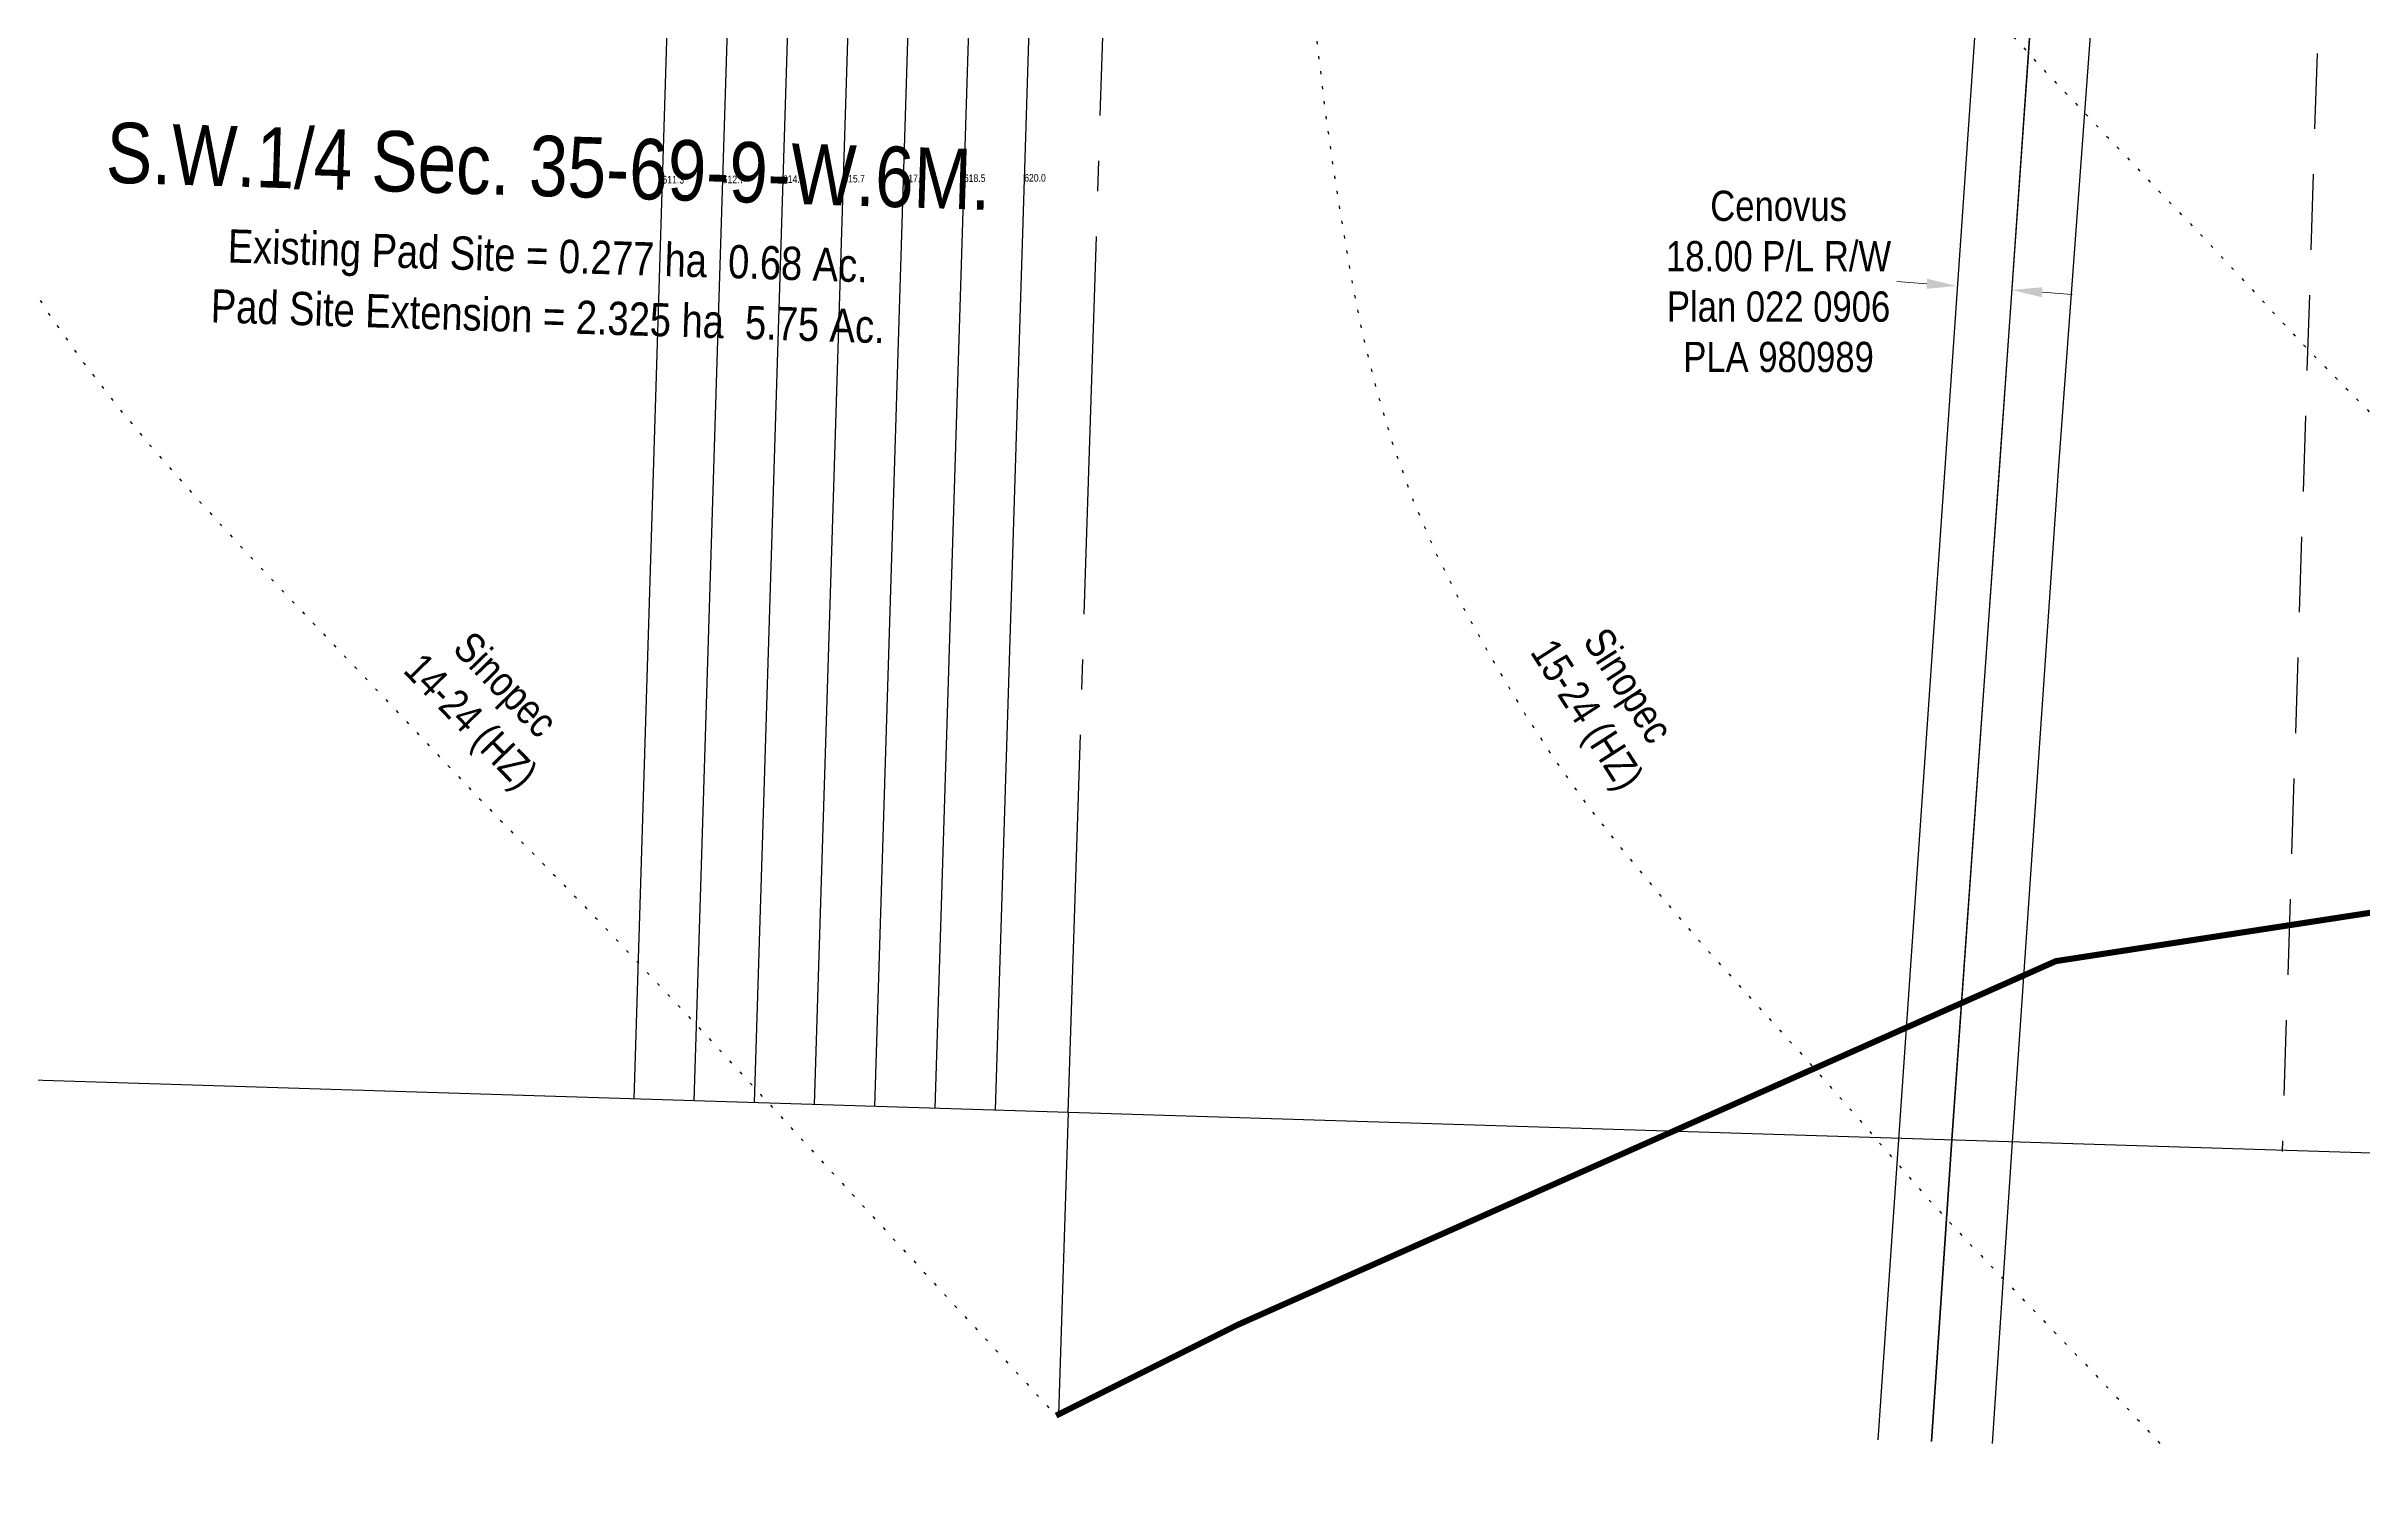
# Model space of a CAD drawing. Extents: x 354637 to 358761, y 6098179 to 6099941.
# Drawn here: x 355202 to 355968, y 6098181 to 6098658 of the extents above; entities that cross this region are included whole.
import ezdxf
from ezdxf.enums import TextEntityAlignment as Align

# ---------------------------------------------------------------- set-up
doc = ezdxf.new("R2010")
doc.units = 0
doc.header["$LTSCALE"] = 5
doc.header["$PDSIZE"] = 0.5
for name, pattern in [('DASHDOT2', [12.7, 6.35, -3.175, 0, -3.175]), ('foc-DOT', [1, 0.2, -0.8]), ('foc-LSD', [8, 5, -3]), ('foc-QUARTERLINE', [33, 25, -3, 2, -3])]:
    doc.linetypes.add(name, pattern=pattern)
doc.layers.get('Defpoints').update_dxf_attribs({"color": 9})
for name, color, linetype in [('ABADATA-DRILL', 8, 'foc-DOT'), ('ABADATA-DRILL-T', 8, 'Continuous'), ('AS-WILDLIFE', 131, 'DASHDOT2'), ('C-RW', 13, 'Continuous'), ('C-SYMBOL', 7, 'Continuous'), ('F-RW', 190, 'Continuous'), ('L-AREAREQUIRED', 7, 'Continuous'), ('L-AREAWORK', 5, 'Continuous'), ('L-SEC', 7, 'Continuous'), ('L-SECQ', 8, 'foc-QUARTERLINE'), ('L-SECTION-LSD', 7, 'foc-LSD')]:
    doc.layers.add(name, color=color, linetype=linetype)
doc.layers.add('F-RW-T', color=190, linetype='Continuous', lineweight=9)
doc.layers.add('P-DRILL-OFFSET', color=7, linetype='Continuous', true_color=0xcccccc, plot=False)
doc.styles.add('100L', font='ARIALN.TTF', dxfattribs={"height": 11})
doc.styles.add('175L', font='ARIALN.TTF', dxfattribs={"height": 20})
doc.styles.add('80CG', font='ARIALN.TTF', dxfattribs={"height": 10})
doc.styles.add('80L', font='ARIALN.TTF', dxfattribs={"height": 10})
doc.dimstyles.new('Compass 5 000', dxfattribs={"dimscale": 5, "dimtxt": 9, "dimasz": 2, "dimexe": 0.2, "dimexo": 0.0625, "dimgap": 0.5, "dimtad": 0, "dimtih": 1, "dimtoh": 1, "dimzin": 0, "dimdsep": 46, "dimtxsty": '80CG', "dimcen": 0.1, "dimse1": 1, "dimse2": 1, "dimclrd": 256, "dimclrt": 256, "dimaunit": 1, "dimadec": 4, "dimazin": 0, "dimtfac": 0.06, "dimtofl": 0, "dimtmove": 0, "dimatfit": 1, "dimfxl": 0.2, "dimtolj": 1, "dimtzin": 0, "dimlwd": -1, "dimarcsym": 0})

# ---------------------------------------------------------------- blocks, each defined once
blk = doc.blocks.new('*D376')
at = {"layer": 'Defpoints', "color": 0, "transparency": 16777216}
for p in [(355834.51, 6098583.66), (355852.71, 6098582.33), (355834.12, 6098578.29)]:
    blk.add_point(p, dxfattribs=at)
at = {"layer": 'F-RW-T', "transparency": 16777216}
for p, q in [((355824.15, 6098579.02), (355814.17, 6098579.74)), ((355862.29, 6098576.23), (355872.27, 6098575.5))]:
    blk.add_line(p, q, dxfattribs=at)
for points in [[(355824.27, 6098580.68), (355824.02, 6098577.35), (355834.12, 6098578.29)], [(355862.41, 6098577.89), (355862.17, 6098574.56), (355852.32, 6098576.96)]]:
    blk.add_solid(points, dxfattribs=at)
at = {"layer": 'F-RW-T', "transparency": 16777216, "insert": (355775.09, 6098579.74), "char_height": 10, "attachment_point": 5, "style": '80CG'}
blk.add_mtext('\\A1;Cenovus\\P18.00 P/L R/W\\PPlan 022 0906\\PPLA 980989', dxfattribs=at)

msp = doc.modelspace()

# ---------------------------------------------------------------- linework, layer by layer
at = {"layer": 'ABADATA-DRILL', "flags": 128}
for points in [[(355576.05, 6098926.673), (355576.12, 6098926.671), (355576.34, 6098926.664), (355576.603, 6098926.766), (355577.2, 6098927.277), (355577.732, 6098927.96), (355577.832, 6098928.887), (355577.321, 6098929.784), (355576.3, 6098930.697), (355574.675, 6098931.49), (355572.689, 6098931.965), (355570.591, 6098932.363), (355568.187, 6098932.891), (355565.601, 6098933.054), (355562.987, 6098932.679), (355561.065, 6098932.33), (355559.979, 6098932.165), (355559.236, 6098932.079), (355557.27, 6098931.933), (355555.672, 6098931.724), (355554.429, 6098931.314), (355553.484, 6098930.885), (355552.792, 6098930.527), (355552.265, 6098930.304), (355551.962, 6098930.213), (355551.812, 6098930.228), (355551.763, 6098930.24), (355551.148, 6098930.42), (355550.056, 6098930.685), (355548.627, 6098931.052), (355546.862, 6098931.539), (355544.714, 6098931.948), (355542.07, 6098932.174), (355538.844, 6098932.358), (355535.093, 6098932.69), (355530.709, 6098933.252), (355525.654, 6098933.815), (355519.888, 6098934.342), (355513.533, 6098934.887), (355507.004, 6098935.338), (355500.217, 6098935.858), (355492.521, 6098936.717), (355483.907, 6098937.966), (355474.667, 6098939.375), (355464.745, 6098940.706), (355454.29, 6098941.954), (355443.435, 6098943.206), (355432.449, 6098944.431), (355421.317, 6098945.491), (355410.653, 6098946.166), (355400.376, 6098946.728), (355390.499, 6098947.298), (355380.793, 6098947.872), (355370.922, 6098948.621), (355360.988, 6098949.592), (355351.191, 6098950.769), (355341.598, 6098952.08), (355332.114, 6098953.327), (355322.498, 6098954.538), (355312.948, 6098955.627), (355303.63, 6098956.458), (355294.761, 6098957.255), (355286.011, 6098958.309), (355276.918, 6098959.623), (355267.301, 6098961.094), (355257.183, 6098962.562), (355246.688, 6098963.822), (355236.054, 6098964.806), (355225.637, 6098965.683), (355215.636, 6098966.746), (355205.983, 6098968.039), (355196.347, 6098969.571), (355186.39, 6098971.353), (355176.192, 6098973.144), (355166.276, 6098974.655), (355156.643, 6098975.966), (355146.831, 6098977.304), (355136.712, 6098978.732), (355126.337, 6098980.288), (355116.1, 6098981.769), (355106.137, 6098983.082), (355096.343, 6098984.369), (355086.858, 6098985.596), (355077.653, 6098986.834), (355068.859, 6098988.088), (355060.304, 6098989.305), (355052.174, 6098990.378), (355044.368, 6098991.221), (355036.933, 6098991.812), (355030.387, 6098992.353), (355024.624, 6098992.97), (355019.877, 6098993.443), (355016.103, 6098993.695), (355013.004, 6098993.795), (355010.334, 6098993.832), (355007.994, 6098993.867), (355005.953, 6098993.863), (355004.161, 6098993.831), (355002.728, 6098993.777), (355001.595, 6098993.694), (355000.743, 6098993.641), (355000.733, 6098993.642), (355000.072, 6098993.613), (354999.621, 6098993.608), (354999.512, 6098993.641), (354999.605, 6098993.728), (354999.739, 6098993.854), (354999.933, 6098993.978), (355000.087, 6098994.083), (355000.2, 6098994.169), (355000.474, 6098994.29), (355000.664, 6098994.304), (355000.776, 6098994.341), (355000.866, 6098994.348), (355000.875, 6098994.338), (355000.989, 6098994.144), (355001.182, 6098993.617), (355001.543, 6098992.715), (355002.102, 6098991.426), (355002.87, 6098989.811), (355003.88, 6098987.927), (355005.083, 6098985.827), (355006.309, 6098983.536), (355007.481, 6098981.077), (355008.585, 6098978.4), (355009.738, 6098975.371), (355010.953, 6098972.11), (355013.398, 6098965.108), (355016.188, 6098956.693), (355019.784, 6098946.322), (355021.909, 6098940.55), (355024.198, 6098934.593), (355026.601, 6098928.452), (355029.116, 6098922.088), (355031.727, 6098915.56), (355032.663, 6098913.238), (355037.931, 6098900.722), (355041.023, 6098893.598), (355044.092, 6098886.735), (355047.299, 6098879.758), (355050.596, 6098872.508), (355053.937, 6098865.056), (355057.373, 6098857.441), (355060.963, 6098849.631), (355064.679, 6098841.727), (355068.551, 6098833.678), (355072.601, 6098825.553), (355076.657, 6098817.327), (355080.789, 6098808.94), (355085.038, 6098800.488), (355089.294, 6098791.936), (355098.146, 6098774.841), (355098.165, 6098774.79), (355107.299, 6098757.756), (355108.525, 6098755.446), (355111.734, 6098749.159), (355115.883, 6098740.41), (355123.677, 6098722.759), (355131.367, 6098704.982), (355138.986, 6098687.186), (355146.568, 6098669.472), (355154.533, 6098651.855), (355163.12, 6098634.579), (355172.397, 6098617.631), (355182.348, 6098601.081), (355192.544, 6098584.713), (355203.065, 6098568.474), (355214.292, 6098552.723), (355226.108, 6098537.544), (355238.376, 6098523.05), (355251.155, 6098508.57), (355264.151, 6098494.293), (355277.334, 6098480.259), (355290.619, 6098466.253), (355303.963, 6098452.235), (355317.188, 6098438.25), (355330.353, 6098424.258), (355343.629, 6098410.282), (355357.069, 6098396.46), (355370.457, 6098382.861), (355383.876, 6098368.99), (355396.995, 6098355.119), (355410.236, 6098341.024), (355423.281, 6098327.025), (355436.233, 6098312.93), (355449.3, 6098298.7), (355462.251, 6098284.614), (355475.214, 6098270.548), (355488.109, 6098256.554), (355501.215, 6098242.314), (355514.208, 6098228.247), (355527.276, 6098214.057), (355535.63, 6098204.967)], [(355586.022, 6098926.351), (355586.115, 6098926.438), (355586.363, 6098926.66), (355586.62, 6098926.902), (355586.913, 6098927.283), (355587.309, 6098927.77), (355587.723, 6098928.197), (355587.71, 6098928.428), (355587.352, 6098928.489), (355586.916, 6098928.313), (355586.52, 6098927.806), (355586.209, 6098927.186), (355585.862, 6098926.647), (355585.397, 6098926.181), (355584.753, 6098925.762), (355583.938, 6098925.328), (355583.531, 6098925.111), (355583.125, 6098924.934), (355582.882, 6098924.852), (355582.366, 6098924.678), (355582.11, 6098924.487), (355582.113, 6098924.276), (355582.288, 6098924.121), (355582.514, 6098923.663), (355582.731, 6098922.946), (355582.946, 6098922.479), (355583.179, 6098922.281), (355583.41, 6098922.293), (355583.695, 6098922.144), (355584.057, 6098921.892), (355584.503, 6098921.738), (355584.896, 6098921.525), (355585.17, 6098921.336), (355585.094, 6098921.139), (355584.717, 6098920.931), (355584.473, 6098920.818), (355584.353, 6098920.822), (355584.335, 6098920.873), (355584.287, 6098920.934), (355584.13, 6098921.04), (355583.96, 6098921.045), (355583.789, 6098921.011), (355583.337, 6098921.275), (355582.755, 6098921.524), (355582.53, 6098921.381), (355582.203, 6098920.541), (355581.551, 6098919.272), (355581.17, 6098918.314), (355581.049, 6098917.657), (355581.081, 6098917.106), (355581.107, 6098916.985), (355581.129, 6098917.335), (355581.201, 6098917.702), (355581.232, 6098918.072), (355581.188, 6098918.543), (355581.067, 6098919.138), (355580.823, 6098919.646), (355580.648, 6098920.122), (355580.6, 6098920.783), (355580.864, 6098921.515), (355581.365, 6098922.16), (355581.803, 6098922.726), (355582.282, 6098923.29), (355582.395, 6098923.397), (355582.515, 6098923.403), (355582.564, 6098923.371), (355582.836, 6098923.102), (355583.258, 6098922.528), (355583.79, 6098921.681), (355584.428, 6098920.66), (355585.212, 6098919.544), (355586.095, 6098918.385), (355587.044, 6098917.093), (355588.093, 6098915.509), (355589.252, 6098913.58), (355590.459, 6098911.3), (355591.705, 6098908.678), (355592.933, 6098905.817), (355595.864, 6098899.299), (355599.44, 6098891.69), (355601.335, 6098887.176), (355603.066, 6098882.238), (355605.824, 6098871.283), (355606.926, 6098865.134), (355607.914, 6098858.539), (355609.156, 6098844.651), (355609.61, 6098830.229), (355609.793, 6098820.098), (355610.337, 6098806.273), (355610.398, 6098805.391), (355611.11, 6098797.374), (355611.985, 6098789.151), (355612.851, 6098780.669), (355613.651, 6098771.978), (355614.327, 6098762.862), (355614.932, 6098753.717), (355615.586, 6098744.231), (355616.298, 6098734.703), (355616.899, 6098725.729), (355616.938, 6098725.078), (355617.507, 6098715.444), (355618.767, 6098696.223), (355620.415, 6098676.96), (355622.477, 6098657.794), (355624.731, 6098638.661), (355627.336, 6098619.607), (355630.363, 6098600.569), (355633.577, 6098581.445), (355637.316, 6098562.465), (355642.043, 6098543.722), (355647.613, 6098525.373), (355654.219, 6098507.17), (355661.92, 6098489.442), (355670.558, 6098472.194), (355679.967, 6098455.301), (355689.905, 6098438.661), (355700.346, 6098422.416), (355711.545, 6098406.746), (355723.435, 6098391.694), (355735.772, 6098376.838), (355748.305, 6098362.175), (355761.177, 6098347.792), (355774.182, 6098333.495), (355787.145, 6098319.128), (355799.925, 6098304.688), (355812.51, 6098290.084), (355825.197, 6098275.547), (355838.307, 6098261.406), (355851.665, 6098247.497), (355865.062, 6098233.557), (355878.332, 6098219.731), (355891.666, 6098205.693), (355902.887, 6098193.51)], [(355600.321, 6098927.226), (355600.241, 6098926.928), (355600.228, 6098926.838), (355600.294, 6098926.996), (355600.472, 6098927.251), (355600.915, 6098927.657), (355601.224, 6098927.917), (355602.049, 6098928.67), (355602.738, 6098929.258), (355602.984, 6098929.431), (355602.917, 6098929.523), (355602.744, 6098929.749), (355602.579, 6098929.604), (355602.573, 6098929.094), (355602.754, 6098927.897), (355602.984, 6098926.979), (355603.139, 6098926.184), (355603.266, 6098925.48), (355603.363, 6098925.056), (355603.465, 6098924.813), (355603.619, 6098924.638), (355604.074, 6098924.483), (355604.328, 6098924.595), (355604.231, 6098924.688), (355603.891, 6098924.989), (355603.786, 6098925.163), (355603.701, 6098925.626), (355603.83, 6098926.222), (355604.003, 6098926.906), (355604.184, 6098927.581), (355604.277, 6098927.978), (355604.214, 6098927.86), (355604.235, 6098927.609), (355604.069, 6098927.114), (355603.711, 6098926.566), (355603.618, 6098926.449), (355603.528, 6098926.472), (355603.392, 6098926.576), (355603.415, 6098926.695), (355602.816, 6098927.045), (355601.939, 6098927.433), (355601.725, 6098927.63), (355601.443, 6098927.9), (355601.245, 6098928.566), (355601.296, 6098929.215), (355601.583, 6098929.116), (355602.228, 6098928.665), (355602.612, 6098928.782), (355602.943, 6098929.092), (355603.057, 6098929.238), (355602.987, 6098929.531), (355603.358, 6098929.569), (355603.7, 6098929.307), (355604.328, 6098928.617), (355605.195, 6098927.568), (355606.115, 6098926.328), (355607.025, 6098925.078), (355608.057, 6098923.884), (355609.251, 6098922.745), (355610.507, 6098921.674), (355611.802, 6098920.581), (355613.009, 6098919.522), (355614.007, 6098918.509), (355614.744, 6098917.495), (355615.332, 6098916.475), (355615.997, 6098915.393), (355616.828, 6098914.186), (355617.904, 6098912.78), (355619.057, 6098911.302), (355620.198, 6098909.794), (355621.426, 6098908.144), (355622.885, 6098906.246), (355624.725, 6098904.055), (355626.987, 6098901.591), (355629.71, 6098898.862), (355632.824, 6098895.829), (355636.158, 6098892.48), (355639.661, 6098888.805), (355643.334, 6098884.814), (355647.178, 6098880.558), (355651.186, 6098876.096), (355655.349, 6098871.469), (355659.665, 6098866.627), (355664.174, 6098861.579), (355668.902, 6098856.494), (355673.861, 6098851.411), (355679.008, 6098846.282), (355684.322, 6098841.058), (355689.681, 6098835.682), (355695.015, 6098830.137), (355700.314, 6098824.453), (355705.68, 6098818.676), (355711.143, 6098812.787), (355716.7, 6098806.734), (355720.693, 6098802.403), (355723.97, 6098798.865), (355732.597, 6098789.662), (355736.313, 6098785.75), (355742.386, 6098779.25), (355742.686, 6098778.92), (355748.399, 6098772.733), (355754.381, 6098766.206), (355759.842, 6098760.257), (355760.441, 6098759.607), (355766.519, 6098752.927), (355772.625, 6098746.207), (355778.801, 6098739.474), (355785.158, 6098732.785), (355791.679, 6098726.201), (355796.591, 6098721.24), (355798.247, 6098719.555), (355804.842, 6098712.779), (355811.414, 6098705.913), (355817.972, 6098698.937), (355824.479, 6098691.934), (355831.005, 6098684.889), (355837.519, 6098677.775), (355843.904, 6098670.705), (355850.314, 6098663.484), (355863.311, 6098649.267), (355876.579, 6098635.341), (355889.815, 6098621.397), (355896.404, 6098614.43), (355903.052, 6098607.452), (355909.713, 6098600.563), (355915.965, 6098594.038), (355916.362, 6098593.625), (355929.554, 6098579.531), (355936.069, 6098572.457), (355942.604, 6098565.393), (355949.212, 6098558.406), (355955.932, 6098551.505), (355962.695, 6098544.653), (355969.456, 6098537.781), (355976.188, 6098530.93), (355982.909, 6098524.029), (355989.599, 6098517.1), (355996.248, 6098510.151), (356009.618, 6098496.302), (356023.05, 6098482.541), (356036.48, 6098468.7), (356049.732, 6098454.925), (356063.03, 6098441.008), (356076.368, 6098427.13), (356089.677, 6098413.233), (356102.922, 6098399.268), (356116.157, 6098385.254), (356129.382, 6098371.259), (356143.339, 6098356.711), (356156.677, 6098342.803), (356170.046, 6098328.934), (356183.438, 6098315.144), (356190.106, 6098308.175), (356196.744, 6098301.187), (356210.172, 6098287.306), (356223.686, 6098273.573), (356237.169, 6098259.83), (356250.548, 6098245.951), (356263.939, 6098232.141), (356277.365, 6098218.48), (356290.859, 6098204.767), (356304.232, 6098191.018), (356313.931, 6098180.686)]]:
    msp.add_lwpolyline(points, dxfattribs=at)
at = {"layer": 'AS-WILDLIFE', "const_width": 2}
msp.add_lwpolyline([(356447.511, 6098432.314), (356258.092, 6098415.094), (355866.862, 6098354.905), (355596.011, 6098234.528), (355536.027, 6098204.535)], dxfattribs=at)
at = {"layer": 'C-RW'}
msp.add_lwpolyline([(355825.728, 6098195.917), (355832.461, 6098295.74), (355848.44, 6098520.404), (355858.956, 6098672.859), (355761.882, 6098834.26), (355736.946, 6098840.808), (355661.679, 6098860.601), (355630.659, 6098868.701), (355628.459, 6098916.363), (355627.648, 6098933.93), (355637.007, 6098934.362), (355647.627, 6098934.852), (355649.96, 6098884.312), (355660.712, 6098881.47), (355722.182, 6098865.354), (355747.114, 6098858.81), (355774.828, 6098851.536), (355879.363, 6098677.724), (355867.685, 6098518.822), (355852.417, 6098295.117), (355852.417, 6098295.117), (355845.792, 6098195.291)], dxfattribs=at)
at = {"layer": 'F-RW'}
for points in [[(355808.048, 6098196.468), (355814.904, 6098295.903), (355840.597, 6098668.488), (355675.925, 6098942.075), (355690.929, 6099002.27), (355694.821, 6099016.588), (355696.255, 6099022.34), (355698.102, 6099029.754), (355711.22, 6099082.405), (355710.286, 6099103.539), (355705.855, 6099203.723)], [(355723.893, 6099203.126), (355728.322, 6099102.941), (355729.311, 6099080.591), (355716.866, 6099030.64), (355715.007, 6099023.179), (355713.585, 6099017.474), (355709.964, 6099002.938), (355695.455, 6098944.705), (355695.743, 6098944.227), (355858.956, 6098672.859), (355832.461, 6098295.74), (355825.695, 6098195.918)]]:
    msp.add_lwpolyline(points, dxfattribs=at)
at = {"layer": 'L-SEC', "flags": 128}
msp.add_lwpolyline([(356342.664, 6098279.802), (354737.451, 6098329.828)], dxfattribs=at)
at = {"layer": 'L-SECQ'}
for q in [(355564.569, 6099070.291), (355536.837, 6098204.929)]:
    msp.add_line((355540.058, 6098304.815), q, dxfattribs=at)
at = {"layer": 'L-SECTION-LSD', "flags": 128}
msp.add_lwpolyline([(355967.297, 6099095.015), (355941.704, 6098291.88)], dxfattribs=at)
at = {"layer": 'P-DRILL-OFFSET'}
for p, q in [((355415.257, 6098920.131), (355396.232, 6098309.279)), ((355435.218, 6098920.952), (355416.148, 6098308.659)), ((355455.173, 6098921.746), (355436.059, 6098308.039)), ((355475.164, 6098922.652), (355456.002, 6098307.418)), ((355495.099, 6098923.44), (355475.893, 6098306.798)), ((355515.112, 6098924.245), (355495.862, 6098306.176)), ((355535.104, 6098925.076), (355515.809, 6098305.555))]:
    msp.add_line(p, q, dxfattribs=at)

# ---------------------------------------------------------------- texts
at = {"layer": 'ABADATA-DRILL-T', "char_height": 9.9975, "attachment_point": 1, "style": '80L'}
for s, insert, rotation in [('\\pi11.05321;Sinopec\\P\\pi4.711;14-24 (HZ)', (355335.375, 6098472.75), 314.199665), ('\\pi11.05321;Sinopec\\P\\pi4.711;15-24 (HZ)', (355712.538, 6098475.549), 302.727751)]:
    msp.add_mtext_dynamic_manual_height_columns(s, width=62.86705, gutter_width=50, heights=[0], dxfattribs=dict(at, insert=insert, rotation=rotation))
at = {"layer": 'C-SYMBOL', "color": 3, "style": '175L'}
msp.add_text('S.W.1/4 Sec. 35-69-9-W.6M.', height=19.99501, rotation=358.219097, dxfattribs=at).set_placement((355367.558, 6098601.983), align=Align.BOTTOM_CENTER)
at = {"layer": 'L-AREAREQUIRED', "color": 5, "style": '100L'}
msp.add_text('Existing Pad Site = 0.277 ha  0.68 Ac.', height=10.99725, rotation=358.219097, dxfattribs=at).set_placement((355367.558, 6098579.489), align=Align.BOTTOM_CENTER)
at = {"layer": 'L-AREAWORK', "color": 5, "style": '100L'}
msp.add_text('Pad Site Extension = 2.325 ha  5.75 Ac.', height=10.99725, rotation=358.219097, dxfattribs=at).set_placement((355367.558, 6098559.494), align=Align.BOTTOM_CENTER)
at = {"layer": 'P-DRILL-OFFSET', "char_height": 2.49938, "attachment_point": 1, "style": '80L'}
for s, insert in [('{\\C1;611.3}', (355405.744, 6098614.705)), ('{\\C1;612.7}', (355425.683, 6098614.805)), ('{\\C1;614.2}', (355445.616, 6098614.892)), ('{\\C1;615.7}', (355465.583, 6098615.035)), ('{\\C1;617.1}', (355485.496, 6098615.119)), ('{\\C1;618.5}', (355505.487, 6098615.211)), ('{\\C1;620.0}', (355525.456, 6098615.315))]:
    msp.add_mtext(s, dxfattribs=dict(at, insert=insert))

# ---------------------------------------------------------------- dimensions: what is measured, and where the dimension line sits
at = {"layer": 'F-RW-T'}
dim = msp.add_aligned_dim(p1=(355852.712, 6098582.326), p2=(355834.512, 6098583.656), distance=5.384, text='Cenovus\\P18.00 P/L R/W\\PPlan 022 0906\\PPLA 980989', dimstyle='Compass 5 000', dxfattribs=at)
dim.commit()
dim.dimension.update_dxf_attribs({"geometry": '*D376', "text_midpoint": (355775.09, 6098579.745)})

doc.saveas('drawing.dxf')
